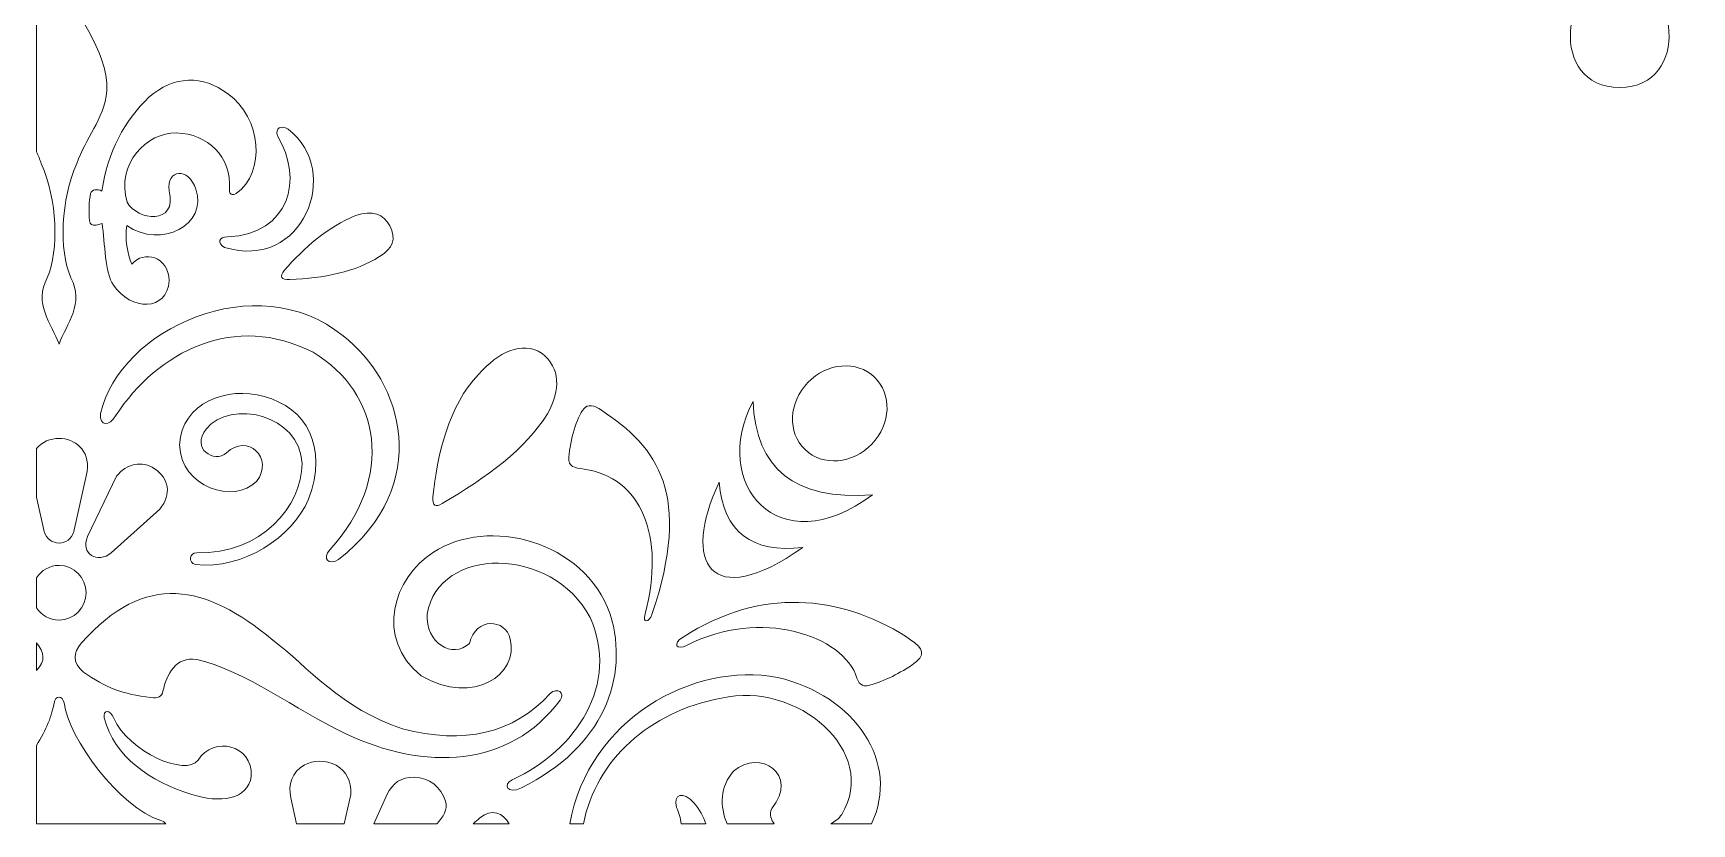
# Model space of a CAD drawing. Header units: centimetres. Extents: x -28.9 to 29, y -13.3 to 13.3.
# Drawn here: x -28.91 to -15.05, y -13.3 to -6.69 of the extents above; entities that cross this region are included whole.
import ezdxf

# ---------------------------------------------------------------- set-up
doc = ezdxf.new("R2010")
doc.units = ezdxf.units.CM
doc.header["$MEASUREMENT"] = 0
doc.layers.add('layer 1', color=7, linetype='Continuous')

msp = doc.modelspace()

# ---------------------------------------------------------------- linework, layer by layer
at = {"layer": 'layer 1', "color": 242, "lineweight": 9}
for points, knots in [([(-28.87867, -7.6855), (-28.86395, -7.71676), (-28.8505, -7.74895), (-28.83919, -7.78263), (-28.83919, -7.78263), (-28.70552, -8.08264), (-28.68901, -8.50419), (-28.78852, -8.73692), (-28.78852, -8.73692), (-28.90681, -8.95184), (-28.75301, -9.12104), (-28.69065, -9.29164), (-28.69065, -9.29164), (-28.62828, -9.12104), (-28.47448, -8.95184), (-28.59277, -8.73692), (-28.59277, -8.73692), (-28.69228, -8.50419), (-28.67577, -8.08264), (-28.5421, -7.78263), (-28.5421, -7.78263), (-28.47103, -7.57096), (-28.31563, -7.41933), (-28.29063, -7.17617), (-28.29063, -7.17617), (-28.28352, -6.81439), (-28.56901, -6.53279), (-28.69065, -6.20738), (-28.69065, -6.20738), (-28.73763, -6.33309), (-28.80909, -6.45229), (-28.87868, -6.57208), (-28.87868, -6.57208), (-28.87868, -6.57208), (-28.87867, -7.6855), (-28.87867, -7.6855)], [0, 0, 0, 0, 0.1, 0.1, 0.1, 0.1, 0.2, 0.2, 0.2, 0.2, 0.3, 0.3, 0.3, 0.3, 0.4, 0.4, 0.4, 0.4, 0.5, 0.5, 0.5, 0.5, 0.6, 0.6, 0.6, 0.6, 0.7, 0.7, 0.7, 0.7, 0.8, 0.8, 0.8, 0.8, 1, 1, 1, 1]), ([(-15.64925, -7.14711), (-16.25182, -7.14657), (-16.14466, -6.21916), (-15.64923, -6.2207), (-15.64923, -6.2207), (-15.1538, -6.20989), (-15.04667, -7.14657), (-15.64925, -7.14711)], [0, 0, 0, 0, 0.33333333, 0.33333333, 0.33333333, 0.33333333, 1, 1, 1, 1]), ([(-27.26762, -8.00176), (-27.27133, -8.04177), (-27.24035, -8.05185), (-27.21051, -8.03301), (-27.21051, -8.03301), (-26.95966, -7.85645), (-26.9981, -7.39986), (-27.2817, -7.19844), (-27.2817, -7.19844), (-27.48947, -7.04195), (-27.7305, -7.04684), (-27.94025, -7.22883), (-27.94025, -7.22883), (-28.13943, -7.42123), (-28.28657, -7.68435), (-28.33191, -8.01317), (-28.33191, -8.01317), (-28.37117, -7.99193), (-28.41842, -8.00029), (-28.42703, -8.03202), (-28.42703, -8.03202), (-28.4414, -8.10225), (-28.44319, -8.18354), (-28.43592, -8.25932), (-28.43592, -8.25932), (-28.43171, -8.29214), (-28.41382, -8.30196), (-28.38051, -8.29671), (-28.38051, -8.29671), (-28.38051, -8.29671), (-28.33164, -8.28349), (-28.33164, -8.28349), (-28.33164, -8.28349), (-28.30626, -8.44959), (-28.30785, -8.69737), (-28.23544, -8.79854), (-28.23544, -8.79854), (-28.09262, -9.01489), (-27.78295, -9.02024), (-27.77166, -8.76162), (-27.77166, -8.76162), (-27.77327, -8.55763), (-27.98569, -8.50536), (-28.08103, -8.62339), (-28.08103, -8.62339), (-28.12174, -8.53611), (-28.14043, -8.41009), (-28.12516, -8.30146), (-28.12516, -8.30146), (-27.83889, -8.4984), (-27.44548, -8.29299), (-27.54679, -7.99798), (-27.54679, -7.99798), (-27.60756, -7.81091), (-27.79577, -7.82619), (-27.76929, -8.01038), (-27.76929, -8.01038), (-27.69855, -8.30451), (-28.03974, -8.25795), (-28.12221, -8.10582), (-28.12221, -8.10582), (-28.21762, -7.78933), (-27.95428, -7.51808), (-27.70921, -7.5269), (-27.70921, -7.5269), (-27.45174, -7.53518), (-27.24534, -7.71927), (-27.26762, -8.00176)], [0, 0, 0, 0, 0.05555556, 0.05555556, 0.05555556, 0.05555556, 0.11111111, 0.11111111, 0.11111111, 0.11111111, 0.16666667, 0.16666667, 0.16666667, 0.16666667, 0.22222222, 0.22222222, 0.22222222, 0.22222222, 0.27777778, 0.27777778, 0.27777778, 0.27777778, 0.33333333, 0.33333333, 0.33333333, 0.33333333, 0.38888889, 0.38888889, 0.38888889, 0.38888889, 0.44444444, 0.44444444, 0.44444444, 0.44444444, 0.5, 0.5, 0.5, 0.5, 0.55555556, 0.55555556, 0.55555556, 0.55555556, 0.61111111, 0.61111111, 0.61111111, 0.61111111, 0.66666667, 0.66666667, 0.66666667, 0.66666667, 0.72222222, 0.72222222, 0.72222222, 0.72222222, 0.77777778, 0.77777778, 0.77777778, 0.77777778, 0.83333333, 0.83333333, 0.83333333, 0.83333333, 0.88888889, 0.88888889, 0.88888889, 0.88888889, 1, 1, 1, 1]), ([(-26.86495, -7.55086), (-26.88765, -7.48722), (-26.83472, -7.45902), (-26.77525, -7.49575), (-26.77525, -7.49575), (-26.3182, -7.84959), (-26.65575, -8.6857), (-27.30718, -8.48341), (-27.30718, -8.48341), (-27.37416, -8.45008), (-27.3542, -8.39019), (-27.28267, -8.39621), (-27.28267, -8.39621), (-26.76066, -8.36591), (-26.64752, -7.9194), (-26.86495, -7.55086)], [0, 0, 0, 0, 0.2, 0.2, 0.2, 0.2, 0.4, 0.4, 0.4, 0.4, 0.6, 0.6, 0.6, 0.6, 1, 1, 1, 1]), ([(-26.80874, -8.67609), (-26.8481, -8.72489), (-26.83673, -8.75733), (-26.76071, -8.75285), (-26.76071, -8.75285), (-26.47867, -8.73955), (-26.21164, -8.68821), (-26.01257, -8.56042), (-26.01257, -8.56042), (-25.90316, -8.49454), (-25.8688, -8.41115), (-25.92631, -8.30261), (-25.92631, -8.30261), (-25.98008, -8.20553), (-26.06995, -8.16814), (-26.21256, -8.21799), (-26.21256, -8.21799), (-26.44572, -8.31171), (-26.63965, -8.48434), (-26.80874, -8.67609)], [0, 0, 0, 0, 0.16666667, 0.16666667, 0.16666667, 0.16666667, 0.33333333, 0.33333333, 0.33333333, 0.33333333, 0.5, 0.5, 0.5, 0.5, 0.66666667, 0.66666667, 0.66666667, 0.66666667, 1, 1, 1, 1]), ([(-28.21768, -9.89063), (-28.26875, -9.98053), (-28.35756, -9.97921), (-28.34296, -9.87119), (-28.34296, -9.87119), (-28.19, -9.17045), (-27.03964, -8.63431), (-26.31584, -9.22323), (-26.31584, -9.22323), (-25.82675, -9.60098), (-25.55431, -10.46092), (-26.35549, -11.09221), (-26.35549, -11.09221), (-26.44445, -11.14626), (-26.49027, -11.08192), (-26.42822, -11.01055), (-26.42822, -11.01055), (-25.87908, -10.40563), (-26.00271, -9.69582), (-26.56777, -9.36033), (-26.56777, -9.36033), (-27.22057, -9.02251), (-27.86681, -9.35147), (-28.21768, -9.89063)], [0, 0, 0, 0, 0.14285714, 0.14285714, 0.14285714, 0.14285714, 0.28571429, 0.28571429, 0.28571429, 0.28571429, 0.42857143, 0.42857143, 0.42857143, 0.42857143, 0.57142857, 0.57142857, 0.57142857, 0.57142857, 0.71428571, 0.71428571, 0.71428571, 0.71428571, 1, 1, 1, 1]), ([(-25.5667, -10.56873), (-25.57281, -10.64283), (-25.54302, -10.65864), (-25.48973, -10.62356), (-25.48973, -10.62356), (-25.11822, -10.40888), (-24.7861, -10.16401), (-24.60997, -9.87518), (-24.60997, -9.87518), (-24.49578, -9.66842), (-24.50275, -9.49535), (-24.65386, -9.36925), (-24.65386, -9.36925), (-24.82801, -9.25999), (-25.01859, -9.3607), (-25.18519, -9.5444), (-25.18519, -9.5444), (-25.43342, -9.80106), (-25.53379, -10.22746), (-25.5667, -10.56873)], [0, 0, 0, 0, 0.16666667, 0.16666667, 0.16666667, 0.16666667, 0.33333333, 0.33333333, 0.33333333, 0.33333333, 0.5, 0.5, 0.5, 0.5, 0.66666667, 0.66666667, 0.66666667, 0.66666667, 1, 1, 1, 1]), ([(-21.87621, -9.56793), (-22.02405, -9.42602), (-22.27395, -9.44638), (-22.43424, -9.6134), (-22.43424, -9.6134), (-22.59454, -9.78042), (-22.60463, -10.03095), (-22.45679, -10.17285), (-22.45679, -10.17285), (-22.30895, -10.31475), (-22.05905, -10.29439), (-21.89874, -10.12737), (-21.89874, -10.12737), (-21.73846, -9.96036), (-21.72836, -9.70983), (-21.87621, -9.56793)], [0, 0, 0, 0, 0.2, 0.2, 0.2, 0.2, 0.4, 0.4, 0.4, 0.4, 0.6, 0.6, 0.6, 0.6, 1, 1, 1, 1]), ([(-27.29007, -10.20069), (-27.12465, -10.03221), (-26.88477, -10.24452), (-27.04176, -10.43986), (-27.04176, -10.43986), (-27.22355, -10.63042), (-27.67392, -10.49057), (-27.68353, -10.13393), (-27.68353, -10.13393), (-27.66775, -9.78144), (-27.28441, -9.64021), (-26.97787, -9.73017), (-26.97787, -9.73017), (-26.62486, -9.82363), (-26.44029, -10.14422), (-26.60545, -10.58871), (-26.60545, -10.58871), (-26.74263, -10.90412), (-27.15054, -11.18082), (-27.55141, -11.13245), (-27.55141, -11.13245), (-27.6144, -11.11882), (-27.59984, -11.03255), (-27.54052, -11.03584), (-27.54052, -11.03584), (-26.99876, -11.05319), (-26.65744, -10.63809), (-26.66033, -10.29075), (-26.66033, -10.29075), (-26.67508, -9.8795), (-27.25663, -9.74768), (-27.46064, -10.00119), (-27.46064, -10.00119), (-27.58931, -10.16506), (-27.39733, -10.29034), (-27.29007, -10.20069)], [0, 0, 0, 0, 0.1, 0.1, 0.1, 0.1, 0.2, 0.2, 0.2, 0.2, 0.3, 0.3, 0.3, 0.3, 0.4, 0.4, 0.4, 0.4, 0.5, 0.5, 0.5, 0.5, 0.6, 0.6, 0.6, 0.6, 0.7, 0.7, 0.7, 0.7, 0.8, 0.8, 0.8, 0.8, 1, 1, 1, 1]), ([(-24.30291, -10.33751), (-24.38599, -10.32265), (-24.43497, -10.32097), (-24.43035, -10.23714), (-24.43035, -10.23714), (-24.418, -10.09104), (-24.36914, -9.90933), (-24.30291, -9.82977), (-24.30291, -9.82977), (-24.27426, -9.79066), (-24.21724, -9.80265), (-24.15884, -9.8443), (-24.15884, -9.8443), (-23.68445, -10.15575), (-23.39901, -10.54782), (-23.73582, -11.55038), (-23.73582, -11.55038), (-23.76083, -11.61494), (-23.81887, -11.63212), (-23.79377, -11.54653), (-23.79377, -11.54653), (-23.62024, -10.89442), (-23.83012, -10.40125), (-24.30291, -10.33751)], [0, 0, 0, 0, 0.14285714, 0.14285714, 0.14285714, 0.14285714, 0.28571429, 0.28571429, 0.28571429, 0.28571429, 0.42857143, 0.42857143, 0.42857143, 0.42857143, 0.57142857, 0.57142857, 0.57142857, 0.57142857, 0.71428571, 0.71428571, 0.71428571, 0.71428571, 1, 1, 1, 1]), ([(-22.89148, -9.77054), (-23.25385, -10.45454), (-22.68269, -11.14062), (-21.89358, -10.55021), (-21.89358, -10.55021), (-22.54673, -10.60028), (-22.86892, -10.32943), (-22.89148, -9.77054)], [0, 0, 0, 0, 0.33333333, 0.33333333, 0.33333333, 0.33333333, 1, 1, 1, 1]), ([(-28.87868, -10.16374), (-28.87868, -10.16374), (-28.87867, -10.57083), (-28.87867, -10.57083), (-28.87867, -10.57083), (-28.87867, -10.57083), (-28.81476, -10.85744), (-28.81476, -10.85744), (-28.81476, -10.85744), (-28.79664, -10.92112), (-28.74397, -10.95356), (-28.69065, -10.95476), (-28.69065, -10.95476), (-28.63733, -10.95356), (-28.58465, -10.92112), (-28.56654, -10.85744), (-28.56654, -10.85744), (-28.56654, -10.85744), (-28.45453, -10.35521), (-28.45453, -10.35521), (-28.45453, -10.35521), (-28.43262, -10.17257), (-28.56103, -10.08052), (-28.69064, -10.07908), (-28.69064, -10.07908), (-28.76194, -10.07986), (-28.83293, -10.10809), (-28.87868, -10.16374)], [0, 0, 0, 0, 0.125, 0.125, 0.125, 0.125, 0.25, 0.25, 0.25, 0.25, 0.375, 0.375, 0.375, 0.375, 0.5, 0.5, 0.5, 0.5, 0.625, 0.625, 0.625, 0.625, 0.75, 0.75, 0.75, 0.75, 1, 1, 1, 1]), ([(-27.89276, -10.33287), (-27.77423, -10.4123), (-27.7463, -10.54141), (-27.84819, -10.67104), (-27.84819, -10.67104), (-27.84819, -10.67104), (-28.25491, -11.03514), (-28.25491, -11.03514), (-28.25491, -11.03514), (-28.36409, -11.13037), (-28.51956, -11.04311), (-28.45175, -10.90026), (-28.45175, -10.90026), (-28.45175, -10.90026), (-28.20975, -10.3965), (-28.20975, -10.3965), (-28.20975, -10.3965), (-28.13119, -10.2899), (-27.99336, -10.26379), (-27.89276, -10.33287)], [0, 0, 0, 0, 0.16666667, 0.16666667, 0.16666667, 0.16666667, 0.33333333, 0.33333333, 0.33333333, 0.33333333, 0.5, 0.5, 0.5, 0.5, 0.66666667, 0.66666667, 0.66666667, 0.66666667, 1, 1, 1, 1]), ([(-23.17387, -10.44587), (-23.49289, -11.11851), (-23.25024, -11.53536), (-22.47541, -10.99167), (-22.47541, -10.99167), (-22.90113, -11.0402), (-23.13788, -10.86407), (-23.17387, -10.44587)], [0, 0, 0, 0, 0.33333333, 0.33333333, 0.33333333, 0.33333333, 1, 1, 1, 1]), ([(-25.26076, -11.79229), (-25.20522, -11.57205), (-24.96085, -11.58382), (-24.91968, -11.75701), (-24.91968, -11.75701), (-24.84813, -12.04679), (-25.22122, -12.32055), (-25.66455, -12.0628), (-25.66455, -12.0628), (-26.05522, -11.75055), (-25.89639, -11.23826), (-25.56263, -11.03172), (-25.56263, -11.03172), (-25.10715, -10.73149), (-24.30364, -10.92948), (-24.08466, -11.54922), (-24.08466, -11.54922), (-23.92252, -12.08222), (-24.14332, -12.6596), (-24.82542, -12.99918), (-24.82542, -12.99918), (-24.94635, -13.05953), (-24.98456, -12.96896), (-24.90285, -12.93325), (-24.90285, -12.93325), (-24.36757, -12.68458), (-24.00218, -12.13026), (-24.25323, -11.57667), (-24.25323, -11.57667), (-24.5685, -10.97435), (-25.5218, -10.97728), (-25.61359, -11.54726), (-25.61359, -11.54726), (-25.63319, -11.78708), (-25.39797, -11.92755), (-25.26076, -11.79229)], [0, 0, 0, 0, 0.1, 0.1, 0.1, 0.1, 0.2, 0.2, 0.2, 0.2, 0.3, 0.3, 0.3, 0.3, 0.4, 0.4, 0.4, 0.4, 0.5, 0.5, 0.5, 0.5, 0.6, 0.6, 0.6, 0.6, 0.7, 0.7, 0.7, 0.7, 0.8, 0.8, 0.8, 0.8, 1, 1, 1, 1]), ([(-28.87868, -11.49588), (-28.87868, -11.49588), (-28.87868, -11.24351), (-28.87868, -11.24351), (-28.87868, -11.24351), (-28.83822, -11.18237), (-28.76919, -11.14175), (-28.69065, -11.14072), (-28.69065, -11.14072), (-28.56562, -11.14238), (-28.46474, -11.2443), (-28.46474, -11.3697), (-28.46474, -11.3697), (-28.46474, -11.49511), (-28.56563, -11.59703), (-28.69065, -11.59869), (-28.69065, -11.59869), (-28.76919, -11.59765), (-28.83822, -11.55704), (-28.87868, -11.49588)], [0, 0, 0, 0, 0.16666667, 0.16666667, 0.16666667, 0.16666667, 0.33333333, 0.33333333, 0.33333333, 0.33333333, 0.5, 0.5, 0.5, 0.5, 0.66666667, 0.66666667, 0.66666667, 0.66666667, 1, 1, 1, 1]), ([(-24.58689, -12.21192), (-24.52302, -12.15541), (-24.45993, -12.20656), (-24.50406, -12.2685), (-24.50406, -12.2685), (-24.92518, -12.83336), (-25.63611, -12.8604), (-26.29965, -12.54502), (-26.29965, -12.54502), (-26.71651, -12.349), (-27.13141, -12.01895), (-27.54044, -11.92738), (-27.54044, -11.92738), (-27.71318, -11.89917), (-27.79165, -12.05235), (-27.82238, -12.19274), (-27.82238, -12.19274), (-27.83287, -12.23898), (-27.86455, -12.25217), (-27.92237, -12.24488), (-27.92237, -12.24488), (-28.16385, -12.21794), (-28.2995, -12.16176), (-28.48719, -12.0335), (-28.48719, -12.0335), (-28.58063, -11.94918), (-28.57353, -11.87355), (-28.50287, -11.78837), (-28.50287, -11.78837), (-27.96749, -11.18895), (-27.4701, -11.29776), (-26.90338, -11.76484), (-26.90338, -11.76484), (-26.61943, -11.9835), (-26.32315, -12.34498), (-25.82134, -12.50569), (-25.82134, -12.50569), (-25.3058, -12.64086), (-24.89333, -12.54719), (-24.58689, -12.21192)], [0, 0, 0, 0, 0.09090909, 0.09090909, 0.09090909, 0.09090909, 0.18181818, 0.18181818, 0.18181818, 0.18181818, 0.27272727, 0.27272727, 0.27272727, 0.27272727, 0.36363636, 0.36363636, 0.36363636, 0.36363636, 0.45454545, 0.45454545, 0.45454545, 0.45454545, 0.54545455, 0.54545455, 0.54545455, 0.54545455, 0.63636364, 0.63636364, 0.63636364, 0.63636364, 0.72727273, 0.72727273, 0.72727273, 0.72727273, 0.81818182, 0.81818182, 0.81818182, 0.81818182, 1, 1, 1, 1]), ([(-21.89526, -12.13623), (-21.96331, -12.15828), (-22.00249, -12.14772), (-22.0227, -12.0831), (-22.0227, -12.0831), (-22.13286, -11.72452), (-22.83398, -11.49308), (-23.4427, -11.80833), (-23.4427, -11.80833), (-23.52884, -11.85247), (-23.57038, -11.79749), (-23.47552, -11.73927), (-23.47552, -11.73927), (-22.8199, -11.32026), (-22.17157, -11.38875), (-21.61662, -11.73293), (-21.61662, -11.73293), (-21.49827, -11.81656), (-21.43472, -11.85969), (-21.52466, -11.94519), (-21.52466, -11.94519), (-21.64013, -12.03053), (-21.76415, -12.0929), (-21.89526, -12.13623)], [0, 0, 0, 0, 0.14285714, 0.14285714, 0.14285714, 0.14285714, 0.28571429, 0.28571429, 0.28571429, 0.28571429, 0.42857143, 0.42857143, 0.42857143, 0.42857143, 0.57142857, 0.57142857, 0.57142857, 0.57142857, 0.71428571, 0.71428571, 0.71428571, 0.71428571, 1, 1, 1, 1]), ([(-28.87867, -12.01873), (-28.87867, -12.01873), (-28.87868, -11.78808), (-28.87868, -11.78808), (-28.87868, -11.78808), (-28.8786, -11.78818), (-28.87851, -11.78827), (-28.87843, -11.78837), (-28.87843, -11.78837), (-28.81192, -11.86854), (-28.80173, -11.94026), (-28.87867, -12.01873)], [0, 0, 0, 0, 0.25, 0.25, 0.25, 0.25, 0.5, 0.5, 0.5, 0.5, 1, 1, 1, 1]), ([(-21.90262, -13.29978), (-21.65674, -12.79481), (-22.03689, -12.22627), (-22.68596, -12.07719), (-22.68596, -12.07719), (-23.39758, -11.94152), (-24.26748, -12.43174), (-24.42204, -13.29977), (-24.42204, -13.29977), (-24.42204, -13.29977), (-24.3085, -13.29977), (-24.3085, -13.29977), (-24.3085, -13.29977), (-24.20168, -12.76578), (-23.7607, -12.36472), (-23.15622, -12.24992), (-23.15622, -12.24992), (-22.52459, -12.10283), (-21.83192, -12.69839), (-22.15035, -13.22153), (-22.15035, -13.22153), (-22.17488, -13.25873), (-22.20718, -13.28124), (-22.24076, -13.29978), (-22.24076, -13.29978), (-22.12989, -13.30042), (-22.01718, -13.29913), (-21.90262, -13.29978)], [0, 0, 0, 0, 0.125, 0.125, 0.125, 0.125, 0.25, 0.25, 0.25, 0.25, 0.375, 0.375, 0.375, 0.375, 0.5, 0.5, 0.5, 0.5, 0.625, 0.625, 0.625, 0.625, 0.75, 0.75, 0.75, 0.75, 1, 1, 1, 1]), ([(-28.87867, -12.64639), (-28.87867, -12.64639), (-28.87869, -13.29977), (-28.87869, -13.29977), (-28.87869, -13.29977), (-28.87869, -13.29977), (-27.79947, -13.29977), (-27.79947, -13.29977), (-27.79947, -13.29977), (-27.80749, -13.28815), (-27.82097, -13.278), (-27.83988, -13.27175), (-27.83988, -13.27175), (-28.18623, -13.16428), (-28.60993, -12.58714), (-28.64877, -12.29015), (-28.64877, -12.29015), (-28.66023, -12.22468), (-28.72107, -12.22469), (-28.73252, -12.29015), (-28.73252, -12.29015), (-28.74526, -12.38757), (-28.79942, -12.51514), (-28.87867, -12.64639)], [0, 0, 0, 0, 0.14285714, 0.14285714, 0.14285714, 0.14285714, 0.28571429, 0.28571429, 0.28571429, 0.28571429, 0.42857143, 0.42857143, 0.42857143, 0.42857143, 0.57142857, 0.57142857, 0.57142857, 0.57142857, 0.71428571, 0.71428571, 0.71428571, 0.71428571, 1, 1, 1, 1]), ([(-27.52814, -12.76794), (-27.4011, -12.5642), (-27.07121, -12.63793), (-27.08504, -12.90176), (-27.08504, -12.90176), (-27.1097, -13.10145), (-27.35147, -13.12909), (-27.5816, -13.05468), (-27.5816, -13.05468), (-27.93197, -12.94881), (-28.22843, -12.73983), (-28.31273, -12.41603), (-28.31273, -12.41603), (-28.32586, -12.3407), (-28.25967, -12.3483), (-28.23693, -12.41281), (-28.23693, -12.41281), (-28.10543, -12.70469), (-27.63211, -12.90718), (-27.52814, -12.76794)], [0, 0, 0, 0, 0.16666667, 0.16666667, 0.16666667, 0.16666667, 0.33333333, 0.33333333, 0.33333333, 0.33333333, 0.5, 0.5, 0.5, 0.5, 0.66666667, 0.66666667, 0.66666667, 0.66666667, 1, 1, 1, 1]), ([(-22.71489, -13.29978), (-22.85004, -13.29902), (-22.97932, -13.30052), (-23.10867, -13.29978), (-23.10867, -13.29978), (-23.17151, -13.15278), (-23.16483, -12.98917), (-23.05595, -12.86043), (-23.05595, -12.86043), (-22.83569, -12.66825), (-22.50304, -12.88866), (-22.73441, -13.17335), (-22.73441, -13.17335), (-22.7595, -13.22236), (-22.73637, -13.2696), (-22.71489, -13.29978)], [0, 0, 0, 0, 0.2, 0.2, 0.2, 0.2, 0.4, 0.4, 0.4, 0.4, 0.6, 0.6, 0.6, 0.6, 1, 1, 1, 1]), ([(-26.30701, -13.29977), (-26.30701, -13.29977), (-26.25261, -13.05468), (-26.25261, -13.05468), (-26.25261, -13.05468), (-26.24576, -12.94152), (-26.29019, -12.86149), (-26.37414, -12.81161), (-26.37414, -12.81161), (-26.46302, -12.76309), (-26.5695, -12.77128), (-26.64072, -12.80769), (-26.64072, -12.80769), (-26.74587, -12.87057), (-26.77705, -12.9727), (-26.75441, -13.08212), (-26.75441, -13.08212), (-26.75441, -13.08212), (-26.70717, -13.29978), (-26.70717, -13.29978), (-26.70717, -13.29978), (-26.70717, -13.29978), (-26.30701, -13.29977), (-26.30701, -13.29977)], [0, 0, 0, 0, 0.14285714, 0.14285714, 0.14285714, 0.14285714, 0.28571429, 0.28571429, 0.28571429, 0.28571429, 0.42857143, 0.42857143, 0.42857143, 0.42857143, 0.57142857, 0.57142857, 0.57142857, 0.57142857, 0.71428571, 0.71428571, 0.71428571, 0.71428571, 1, 1, 1, 1]), ([(-25.53457, -13.29978), (-25.47878, -13.24261), (-25.44219, -13.1834), (-25.46163, -13.11038), (-25.46163, -13.11038), (-25.50005, -12.99231), (-25.59449, -12.91375), (-25.7224, -12.91013), (-25.7224, -12.91013), (-25.83574, -12.91153), (-25.9032, -12.96238), (-25.94983, -13.0533), (-25.94983, -13.0533), (-25.94983, -13.0533), (-26.06036, -13.29978), (-26.06036, -13.29978), (-26.06036, -13.29978), (-26.06036, -13.29978), (-25.53457, -13.29978), (-25.53457, -13.29978)], [0, 0, 0, 0, 0.16666667, 0.16666667, 0.16666667, 0.16666667, 0.33333333, 0.33333333, 0.33333333, 0.33333333, 0.5, 0.5, 0.5, 0.5, 0.66666667, 0.66666667, 0.66666667, 0.66666667, 1, 1, 1, 1]), ([(-23.28497, -13.29977), (-23.30656, -13.23963), (-23.33951, -13.18058), (-23.38533, -13.12414), (-23.38533, -13.12414), (-23.47094, -13.02723), (-23.56411, -13.05022), (-23.53042, -13.1635), (-23.53042, -13.1635), (-23.51121, -13.20848), (-23.49827, -13.2542), (-23.49107, -13.29978), (-23.49107, -13.29978), (-23.49107, -13.29978), (-23.28497, -13.29977), (-23.28497, -13.29977)], [0, 0, 0, 0, 0.2, 0.2, 0.2, 0.2, 0.4, 0.4, 0.4, 0.4, 0.6, 0.6, 0.6, 0.6, 1, 1, 1, 1]), ([(-24.93003, -13.29977), (-24.98034, -13.20608), (-25.07449, -13.17141), (-25.1732, -13.25145), (-25.1732, -13.25145), (-25.19267, -13.26728), (-25.21166, -13.28338), (-25.23019, -13.29977), (-25.23019, -13.29977), (-25.23019, -13.29977), (-24.93003, -13.29977), (-24.93003, -13.29977)], [0, 0, 0, 0, 0.25, 0.25, 0.25, 0.25, 0.5, 0.5, 0.5, 0.5, 1, 1, 1, 1])]:
    msp.add_open_spline(points, degree=3, knots=knots, dxfattribs=at)

doc.saveas('drawing.dxf')
